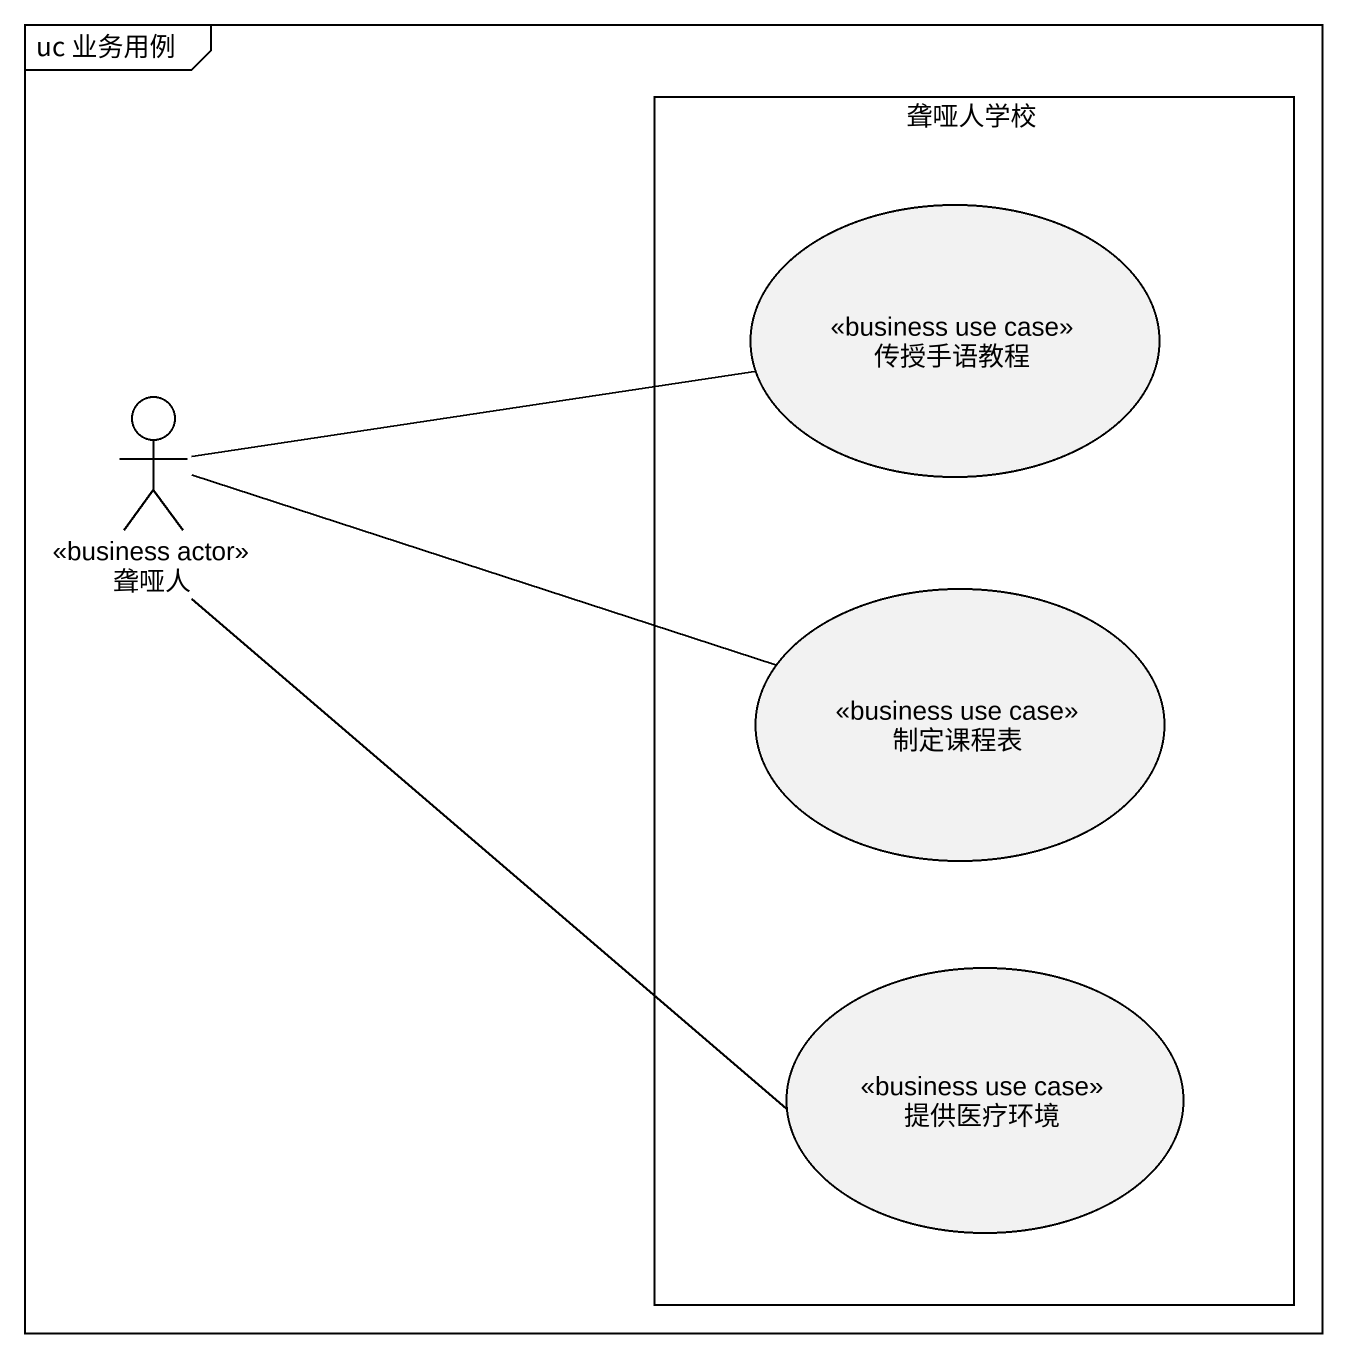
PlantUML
@startuml
mainframe uc 业务用例
rectangle 聋哑人学校 {
  usecase 传授手语教程 <<business use case>>
  usecase 制定课程表 <<business use case>>
  usecase 提供医疗环境 <<business use case>>
}
actor 聋哑人 <<business actor>>
聋哑人 -right- 传授手语教程
聋哑人 -right- 制定课程表
聋哑人 -- 提供医疗环境
@enduml
